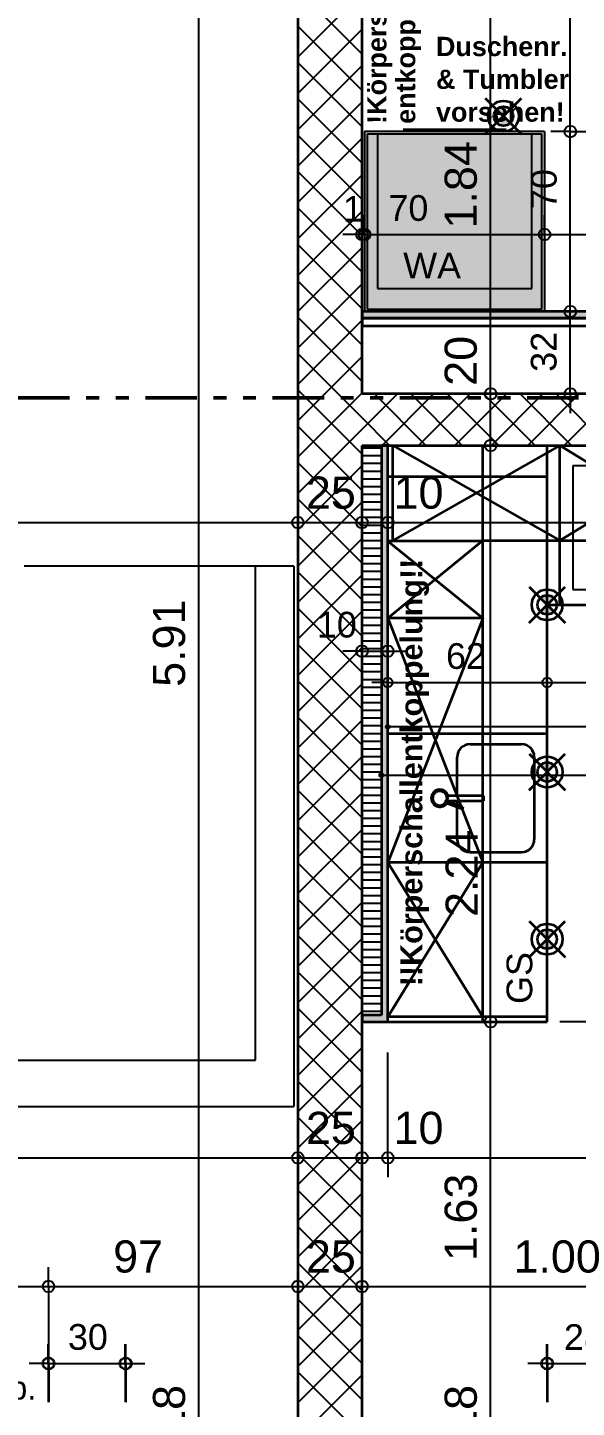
# Model space of a CAD drawing. Header units: centimetres. Extents: x 0.3 to 84.3, y 0.3 to 59.7.
# Drawn here: x 44.81 to 49.08, y 16.73 to 27.46 of the extents above; entities that cross this region are included whole.
import ezdxf

# ---------------------------------------------------------------- set-up
doc = ezdxf.new("R2010")
doc.units = ezdxf.units.CM
for name, pattern in [('AUSGEZOGEN', [0]), ('LINIE_23', [0.79, 0.4, -0.13, 0, -0.13, 0, -0.13]), ('RAND', [44.45, 12.7, -6.35, 12.7, -6.35, 0, -6.35]), ('VERDECKT', [9.525, 6.35, -3.175])]:
    doc.linetypes.add(name, pattern=pattern)
for name, color, linetype, lineweight in [('Bauachsen grob', 7, 'RAND', 25), ('Detailmasse', 7, 'AUSGEZOGEN', 25), ('Kueche', 7, 'AUSGEZOGEN', 25), ('Leichtbauwaende', 7, 'AUSGEZOGEN', 35), ('Text Werkplan Ausfuehrung', 7, 'AUSGEZOGEN', 50), ('Vorhangbrett', 7, 'AUSGEZOGEN', 25), ('Wand Beton bewehrt', 7, 'AUSGEZOGEN', 35), ('Waschmaschinensockel', 240, 'AUSGEZOGEN', 25), ('Werkplan- Ausfuehrungsmasse', 7, 'AUSGEZOGEN', 25)]:
    doc.layers.add(name, color=color, linetype=linetype, lineweight=lineweight)
for name, color, linetype, lineweight, true_color in [('Elektro Apparate', 7, 'AUSGEZOGEN', 35, 0x656565), ('Moebel', 7, 'AUSGEZOGEN', 25, 0xababab), ('Sanitaer Apparate', 7, 'AUSGEZOGEN', 35, 0x656565), ('Sanitaer Text', 7, 'AUSGEZOGEN', 35, 0x656565), ('Sanitaer Vermassung', 7, 'AUSGEZOGEN', 35, 0x656565)]:
    doc.layers.add(name, color=color, linetype=linetype, lineweight=lineweight, true_color=true_color)
doc.styles.add('ARIAL', font='ARIAL.TTF')

msp = doc.modelspace()

# ---------------------------------------------------------------- hatches: boundary and pattern name
at = {"layer": 'Elektro Apparate', "linetype": 'AUSGEZOGEN', "lineweight": 35}
h = msp.add_hatch(color=40, dxfattribs=at)
h.paths.add_polyline_path([(48.563, 26.721), (48.51, 26.774), (48.457, 26.721), (48.463, 26.715), (48.493, 26.701), (48.527, 26.701), (48.557, 26.715)])
h.paths.add_polyline_path([(48.457, 26.827), (48.51, 26.774), (48.563, 26.827), (48.557, 26.833), (48.527, 26.847), (48.493, 26.847), (48.463, 26.833)])
h = msp.add_hatch(color=40, dxfattribs=at)
h.paths.add_polyline_path([(48.903, 22.921), (48.85, 22.974), (48.797, 22.921), (48.803, 22.915), (48.833, 22.901), (48.867, 22.901), (48.897, 22.915)])
h.paths.add_polyline_path([(48.797, 23.027), (48.85, 22.974), (48.903, 23.027), (48.897, 23.033), (48.867, 23.047), (48.833, 23.047), (48.803, 23.033)])
h = msp.add_hatch(color=40, dxfattribs=at)
h.paths.add_polyline_path([(48.903, 21.621), (48.85, 21.674), (48.797, 21.621), (48.803, 21.615), (48.833, 21.601), (48.867, 21.601), (48.897, 21.615)])
h.paths.add_polyline_path([(48.797, 21.727), (48.85, 21.674), (48.903, 21.727), (48.897, 21.733), (48.867, 21.747), (48.833, 21.747), (48.803, 21.733)])
h = msp.add_hatch(color=40, dxfattribs=at)
h.paths.add_polyline_path([(48.903, 20.321), (48.85, 20.374), (48.797, 20.321), (48.803, 20.315), (48.833, 20.301), (48.867, 20.301), (48.897, 20.315)])
h.paths.add_polyline_path([(48.797, 20.427), (48.85, 20.374), (48.903, 20.427), (48.897, 20.433), (48.867, 20.447), (48.833, 20.447), (48.803, 20.433)])
at = {"layer": 'Leichtbauwaende', "linetype": 'AUSGEZOGEN', "lineweight": 25, "true_color": 0xababab}
msp.add_hatch(color=253, dxfattribs=at).paths.add_polyline_path([(47.41, 25.204), (51.82, 25.204), (51.82, 25.254), (47.41, 25.254)])
at = {"layer": 'Leichtbauwaende', "linetype": 'AUSGEZOGEN', "lineweight": 25, "true_color": 0xc7c7c7}
for points in [[(47.61, 19.782), (47.61, 24.214), (47.56, 24.214), (47.56, 19.782)], [(47.61, 19.782), (47.41, 19.782), (47.41, 19.732), (47.61, 19.732)]]:
    msp.add_hatch(color=9, dxfattribs=at).paths.add_polyline_path(points)
at = {"layer": 'Text Werkplan Ausfuehrung', "linetype": 'AUSGEZOGEN', "lineweight": 25}
for points in [[(47.597, 22.018), (47.597, 22.033), (47.595, 22.025)], [(47.602, 22.013), (47.602, 22.038), (47.597, 22.033)], [(47.602, 22.013), (47.597, 22.033), (47.597, 22.018)], [(47.61, 22.01), (47.61, 22.04), (47.602, 22.038)], [(47.61, 22.01), (47.602, 22.038), (47.602, 22.013)], [(47.617, 22.013), (47.617, 22.038), (47.61, 22.04)], [(47.617, 22.013), (47.61, 22.04), (47.61, 22.01)], [(47.623, 22.018), (47.623, 22.033), (47.617, 22.038)], [(47.623, 22.018), (47.617, 22.038), (47.617, 22.013)], [(47.623, 22.033), (47.623, 22.018), (47.625, 22.025)], [(47.547, 21.642), (47.547, 21.657), (47.545, 21.649)], [(47.547, 21.657), (47.552, 21.637), (47.552, 21.662)], [(47.547, 21.657), (47.547, 21.642), (47.552, 21.637)], [(47.552, 21.662), (47.56, 21.634), (47.56, 21.664)], [(47.552, 21.662), (47.552, 21.637), (47.56, 21.634)], [(47.56, 21.664), (47.56, 21.634), (47.567, 21.637)], [(47.56, 21.664), (47.567, 21.637), (47.567, 21.662)], [(47.567, 21.662), (47.567, 21.637), (47.573, 21.642)], [(47.567, 21.662), (47.573, 21.642), (47.573, 21.657)], [(47.573, 21.657), (47.573, 21.642), (47.575, 21.649)]]:
    msp.add_hatch(color=7, dxfattribs=at).paths.add_polyline_path(points)
at = {"layer": 'Waschmaschinensockel', "linetype": 'AUSGEZOGEN', "lineweight": 25, "true_color": 0xffecec}
msp.add_hatch(color=7, dxfattribs=at).paths.add_polyline_path([(47.43, 26.654), (47.43, 25.254), (48.83, 25.254), (48.83, 26.654)])

# ---------------------------------------------------------------- linework, layer by layer
at = {"layer": 'Bauachsen grob', "color": 32, "linetype": 'LINIE_23', "lineweight": 50, "true_color": 0xc36e14}
msp.add_line((21.964, 24.584), (72.416, 24.584), dxfattribs=at)
at = {"layer": 'Detailmasse', "color": 240, "linetype": 'AUSGEZOGEN', "lineweight": 25}
for p, q in [((47.41, 22.614), (47.41, 22.764)), ((47.61, 22.614), (47.61, 22.764)), ((47.41, 22.614), (47.26, 22.614)), ((47.41, 22.614), (47.41, 22.464)), ((47.41, 22.614), (47.41, 22.614)), ((47.41, 22.614), (47.61, 22.614)), ((47.61, 22.614), (47.61, 22.464)), ((47.61, 22.614), (47.61, 22.614)), ((47.61, 22.614), (47.76, 22.614))]:
    msp.add_line(p, q, dxfattribs=at)
for centre in [(47.41, 22.614), (47.61, 22.614)]:
    msp.add_circle(centre, 0.045, dxfattribs=at)
at = {"layer": 'Elektro Apparate', "color": 40, "linetype": 'AUSGEZOGEN', "lineweight": 35}
for p, q in [((48.369, 26.915), (48.651, 26.633)), ((48.369, 26.633), (48.651, 26.915)), ((48.709, 23.115), (48.991, 22.833)), ((48.709, 22.833), (48.991, 23.115)), ((48.709, 21.815), (48.991, 21.533)), ((48.709, 21.533), (48.991, 21.815)), ((48.709, 20.515), (48.991, 20.233)), ((48.709, 20.233), (48.991, 20.515))]:
    msp.add_line(p, q, dxfattribs=at)
for centre, radius in [((48.51, 26.774), 0.12), ((48.51, 26.774), 0.075), ((48.85, 22.974), 0.12), ((48.85, 22.974), 0.075), ((48.85, 21.674), 0.12), ((48.85, 21.674), 0.075), ((48.85, 20.374), 0.12), ((48.85, 20.374), 0.075)]:
    msp.add_circle(centre, radius, dxfattribs=at)
at = {"layer": 'Kueche', "color": 7, "linetype": 'RAND', "lineweight": 35}
for p, q in [((47.65, 23.474), (47.65, 24.214)), ((47.65, 24.214), (48.95, 23.474)), ((48.95, 24.214), (47.65, 23.474)), ((48.35, 19.732), (48.35, 24.214)), ((48.95, 23.474), (48.95, 24.214)), ((50.15, 24.214), (48.95, 23.474)), ((48.95, 24.214), (50.15, 23.474)), ((48.35, 23.474), (47.61, 22.87)), ((48.35, 23.47), (47.61, 23.47)), ((47.61, 23.47), (48.35, 22.87)), ((48.35, 23.474), (50.95, 23.474)), ((48.35, 22.87), (47.61, 22.87)), ((48.35, 22.87), (47.61, 20.97)), ((47.61, 22.87), (48.35, 20.97)), ((48.35, 20.97), (47.61, 20.97)), ((48.35, 20.97), (47.61, 19.77)), ((48.35, 19.77), (47.61, 20.97)), ((48.35, 19.77), (47.61, 19.77)), ((47.61, 19.732), (48.35, 19.732))]:
    msp.add_line(p, q, dxfattribs=at)
at = {"layer": 'Kueche', "color": 7, "linetype": 'VERDECKT', "lineweight": 35}
for p, q in [((48.85, 22.974), (48.85, 24.214)), ((48.95, 22.974), (48.95, 24.214)), ((48.85, 23.97), (47.61, 23.97)), ((48.85, 21.97), (47.61, 21.97)), ((48.85, 20.97), (47.61, 20.97)), ((48.85, 19.77), (47.61, 19.77))]:
    msp.add_line(p, q, dxfattribs=at)
at = {"layer": 'Kueche', "color": 7, "linetype": 'AUSGEZOGEN', "lineweight": 25}
for p, q in [((49.05, 24.054), (49.05, 23.094)), ((50.05, 24.054), (49.05, 24.054)), ((49.05, 23.094), (50.05, 23.094))]:
    msp.add_line(p, q, dxfattribs=at)
at = {"layer": 'Kueche', "color": 7, "linetype": 'AUSGEZOGEN', "lineweight": 35}
for p, q in [((48.85, 19.732), (48.85, 22.974)), ((48.85, 22.974), (53.426, 22.974)), ((48.25, 21.89), (48.65, 21.89)), ((48.15, 21.79), (48.15, 21.79)), ((48.15, 21.49), (48.15, 21.79)), ((48.75, 21.79), (48.75, 21.15)), ((48.357, 21.49), (48.073, 21.49)), ((48.073, 21.49), (48.074, 21.487)), ((48.357, 21.45), (48.357, 21.49)), ((48.057, 21.434), (48.065, 21.452)), ((48.189, 21.386), (48.057, 21.434)), ((48.065, 21.452), (48.195, 21.404)), ((48.074, 21.453), (48.073, 21.45)), ((48.073, 21.45), (48.357, 21.45)), ((48.073, 21.449), (48.074, 21.45)), ((48.15, 21.421), (48.15, 21.45)), ((48.15, 21.15), (48.15, 21.4)), ((48.195, 21.404), (48.189, 21.386)), ((48.25, 21.05), (48.65, 21.05)), ((47.61, 19.732), (48.85, 19.732))]:
    msp.add_line(p, q, dxfattribs=at)
for centre, radius, start, end in [((48.25, 21.79), 0.1, 89.9999, 179.9999), ((48.65, 21.79), 0.1, 360, 89.9999), ((48.015, 21.47), 0.067, 17.3555, 322.6445), ((48.015, 21.47), 0.0564, 340, 319.236), ((48.029, 21.47), 0.0476, 338.849, 21.151), ((48.015, 21.47), 0.067, 340, 342.6445), ((48.25, 21.15), 0.1, 179.9999, 269.9999), ((48.65, 21.15), 0.1, 270, 360)]:
    msp.add_arc(centre, radius, start, end, dxfattribs=at)
at = {"layer": 'Leichtbauwaende', "color": 7, "linetype": 'AUSGEZOGEN', "lineweight": 35}
for p, q in [((51.82, 25.254), (47.41, 25.254)), ((47.41, 25.254), (47.41, 25.204)), ((51.82, 25.204), (47.41, 25.204)), ((47.41, 25.204), (47.41, 25.144)), ((47.41, 25.204), (51.82, 25.204)), ((47.41, 25.144), (51.82, 25.144)), ((47.61, 24.214), (47.56, 24.214)), ((47.56, 24.214), (47.56, 23.093)), ((47.61, 19.782), (47.61, 24.214)), ((47.56, 23.093), (47.56, 19.782)), ((47.412, 19.782), (47.41, 19.782)), ((47.41, 19.782), (47.41, 19.732)), ((47.56, 19.782), (47.412, 19.782)), ((47.61, 19.732), (47.61, 19.782)), ((47.41, 19.732), (47.61, 19.732))]:
    msp.add_line(p, q, dxfattribs=at)
at = {"layer": 'Leichtbauwaende', "color": 7, "linetype": 'AUSGEZOGEN', "lineweight": 25}
for p, q in [((47.56, 24.214), (47.41, 24.214)), ((47.41, 24.214), (47.41, 19.782)), ((47.56, 24.192), (47.41, 24.192)), ((47.56, 23.093), (47.56, 24.214)), ((47.56, 24.132), (47.41, 24.132)), ((47.56, 24.072), (47.41, 24.072)), ((47.56, 24.012), (47.41, 24.012)), ((47.56, 23.952), (47.41, 23.952)), ((47.56, 23.892), (47.41, 23.892)), ((47.56, 23.832), (47.41, 23.832)), ((47.56, 23.772), (47.41, 23.772)), ((47.56, 23.712), (47.41, 23.712)), ((47.56, 23.652), (47.41, 23.652)), ((47.56, 23.592), (47.41, 23.592)), ((47.56, 23.532), (47.41, 23.532)), ((47.56, 23.472), (47.41, 23.472)), ((47.56, 23.412), (47.41, 23.412)), ((47.56, 23.352), (47.41, 23.352)), ((47.56, 23.292), (47.41, 23.292)), ((47.56, 23.232), (47.41, 23.232)), ((47.56, 23.172), (47.41, 23.172)), ((47.56, 23.112), (47.41, 23.112)), ((47.56, 19.782), (47.56, 23.093)), ((47.56, 23.052), (47.41, 23.052)), ((47.56, 22.992), (47.41, 22.992)), ((47.56, 22.932), (47.41, 22.932)), ((47.56, 22.872), (47.41, 22.872)), ((47.56, 22.812), (47.41, 22.812)), ((47.56, 22.752), (47.41, 22.752)), ((47.56, 22.692), (47.41, 22.692)), ((47.56, 22.632), (47.41, 22.632)), ((47.56, 22.572), (47.41, 22.572)), ((47.56, 22.512), (47.41, 22.512)), ((47.56, 22.452), (47.41, 22.452)), ((47.56, 22.392), (47.41, 22.392)), ((47.56, 22.332), (47.41, 22.332)), ((47.56, 22.272), (47.41, 22.272)), ((47.56, 19.812), (47.41, 19.812)), ((47.41, 19.782), (47.412, 19.782)), ((47.412, 19.782), (47.56, 19.782))]:
    msp.add_line(p, q, dxfattribs=at)
for points in [[(47.56, 22.212), (47.56, 22.212), (47.41, 22.212)], [(47.56, 22.152), (47.56, 22.152), (47.41, 22.152)], [(47.56, 22.092), (47.56, 22.092), (47.41, 22.092)], [(47.56, 22.032), (47.56, 22.032), (47.41, 22.032)], [(47.56, 21.972), (47.56, 21.972), (47.41, 21.972)], [(47.56, 21.912), (47.56, 21.912), (47.41, 21.912)], [(47.56, 21.852), (47.56, 21.852), (47.41, 21.852)], [(47.56, 21.792), (47.56, 21.792), (47.41, 21.792)], [(47.56, 21.732), (47.56, 21.732), (47.41, 21.732)], [(47.56, 21.672), (47.56, 21.672), (47.41, 21.672)], [(47.56, 21.612), (47.56, 21.612), (47.41, 21.612)], [(47.56, 21.552), (47.56, 21.552), (47.41, 21.552)], [(47.56, 21.492), (47.56, 21.492), (47.41, 21.492)], [(47.56, 21.432), (47.56, 21.432), (47.41, 21.432)], [(47.56, 21.372), (47.56, 21.372), (47.41, 21.372)], [(47.56, 21.312), (47.56, 21.312), (47.41, 21.312)], [(47.56, 21.252), (47.56, 21.252), (47.41, 21.252)], [(47.56, 21.192), (47.56, 21.192), (47.41, 21.192)], [(47.56, 21.132), (47.56, 21.132), (47.41, 21.132)], [(47.56, 21.072), (47.56, 21.072), (47.41, 21.072)], [(47.56, 21.012), (47.56, 21.012), (47.41, 21.012)], [(47.56, 20.952), (47.56, 20.952), (47.41, 20.952)], [(47.56, 20.892), (47.56, 20.892), (47.41, 20.892)], [(47.56, 20.832), (47.56, 20.832), (47.41, 20.832)], [(47.56, 20.772), (47.56, 20.772), (47.41, 20.772)], [(47.56, 20.712), (47.56, 20.712), (47.41, 20.712)], [(47.56, 20.652), (47.56, 20.652), (47.41, 20.652)], [(47.56, 20.592), (47.56, 20.592), (47.41, 20.592)], [(47.56, 20.532), (47.56, 20.532), (47.41, 20.532)], [(47.56, 20.472), (47.56, 20.472), (47.41, 20.472)], [(47.56, 20.412), (47.56, 20.412), (47.41, 20.412)], [(47.56, 20.352), (47.56, 20.352), (47.41, 20.352)], [(47.56, 20.292), (47.56, 20.292), (47.41, 20.292)], [(47.56, 20.232), (47.56, 20.232), (47.41, 20.232)], [(47.56, 20.172), (47.56, 20.172), (47.41, 20.172)], [(47.56, 20.112), (47.56, 20.112), (47.41, 20.112)], [(47.56, 20.052), (47.56, 20.052), (47.41, 20.052)], [(47.56, 19.992), (47.56, 19.992), (47.41, 19.992)], [(47.56, 19.932), (47.56, 19.932), (47.41, 19.932)], [(47.56, 19.872), (47.56, 19.872), (47.41, 19.872)]]:
    msp.add_lwpolyline(points, dxfattribs=at)
at = {"layer": 'Moebel', "color": 253, "linetype": 'AUSGEZOGEN', "lineweight": 25, "true_color": 0xababab}
for p, q in [((46.88, 23.274), (44.78, 23.274)), ((46.58, 19.434), (46.58, 23.274)), ((46.88, 23.274), (46.88, 19.074)), ((40.68, 19.434), (46.58, 19.434)), ((40.38, 19.074), (46.88, 19.074))]:
    msp.add_line(p, q, dxfattribs=at)
at = {"layer": 'Sanitaer Apparate', "color": 7, "linetype": 'AUSGEZOGEN', "lineweight": 25}
for p, q in [((48.73, 26.634), (47.53, 26.634)), ((47.53, 26.634), (47.53, 25.434)), ((47.73, 26.674), (48.53, 26.674)), ((48.73, 25.434), (48.73, 26.634)), ((47.53, 25.434), (48.73, 25.434))]:
    msp.add_line(p, q, dxfattribs=at)
at = {"layer": 'Sanitaer Vermassung', "color": 240, "linetype": 'AUSGEZOGEN', "lineweight": 25}
for p, q in [((49.03, 26.654), (49.03, 28.294)), ((49.03, 26.654), (48.88, 26.654)), ((49.03, 26.654), (49.18, 26.654)), ((49.03, 26.654), (49.03, 26.654)), ((49.03, 25.254), (49.03, 26.654)), ((47.41, 25.854), (47.41, 26.004)), ((47.43, 25.854), (47.43, 26.004)), ((48.83, 25.854), (48.83, 26.004)), ((47.41, 25.854), (47.26, 25.854)), ((47.41, 25.854), (47.41, 25.704)), ((47.41, 25.854), (47.41, 25.854)), ((47.41, 25.854), (47.43, 25.854)), ((47.43, 25.854), (47.43, 25.704)), ((47.43, 25.854), (47.43, 25.854)), ((47.43, 25.854), (48.83, 25.854)), ((48.83, 25.854), (48.83, 25.704)), ((48.83, 25.854), (48.83, 25.854)), ((48.83, 25.854), (49.72, 25.854)), ((49.03, 25.254), (48.88, 25.254)), ((49.03, 25.254), (49.18, 25.254)), ((49.03, 25.254), (49.03, 25.254)), ((49.03, 24.614), (49.03, 25.254)), ((49.03, 24.614), (48.88, 24.614)), ((49.03, 24.614), (49.18, 24.614)), ((49.03, 24.614), (49.03, 24.614)), ((49.03, 24.614), (49.03, 24.464))]:
    msp.add_line(p, q, dxfattribs=at)
for centre in [(49.03, 26.654), (47.41, 25.854), (47.43, 25.854), (48.83, 25.854), (49.03, 25.254), (49.03, 24.614)]:
    msp.add_circle(centre, 0.045, dxfattribs=at)
at = {"layer": 'Text Werkplan Ausfuehrung', "color": 7, "linetype": 'AUSGEZOGEN', "lineweight": 25}
for p, q in [((47.595, 22.025), (47.595, 22.025)), ((47.61, 22.04), (47.61, 22.04)), ((54.272, 22.025), (47.61, 22.025)), ((47.61, 22.01), (47.61, 22.01)), ((47.625, 22.025), (47.625, 22.025)), ((47.545, 21.649), (47.545, 21.649)), ((47.56, 21.664), (47.56, 21.664)), ((47.56, 21.649), (51.92, 21.649)), ((47.56, 21.634), (47.56, 21.634)), ((47.575, 21.649), (47.575, 21.649))]:
    msp.add_line(p, q, dxfattribs=at)
for centre in [(47.61, 22.025), (47.56, 21.649)]:
    msp.add_circle(centre, 0.015, dxfattribs=at)
at = {"layer": 'Vorhangbrett', "color": 191, "linetype": 'AUSGEZOGEN', "lineweight": 35, "true_color": 0xbe96ea}
for p, q in [((44.97, 17.074), (44.97, 17.224)), ((45.57, 17.074), (45.57, 17.224)), ((48.85, 17.074), (48.85, 17.224)), ((44.97, 17.074), (44.97, 16.924)), ((44.97, 17.074), (44.97, 16.774)), ((45.57, 17.074), (45.57, 16.924)), ((45.57, 17.074), (45.57, 16.774)), ((48.85, 17.074), (48.85, 16.924)), ((48.85, 17.074), (48.85, 16.774))]:
    msp.add_line(p, q, dxfattribs=at)
at = {"layer": 'Vorhangbrett', "color": 191, "linetype": 'AUSGEZOGEN', "lineweight": 25, "true_color": 0xbe96ea}
for p, q in [((44.97, 17.074), (44.82, 17.074)), ((44.97, 17.074), (45.57, 17.074)), ((45.57, 17.074), (45.72, 17.074)), ((48.85, 17.074), (48.7, 17.074)), ((48.85, 17.074), (49.41, 17.074))]:
    msp.add_line(p, q, dxfattribs=at)
at = {"layer": 'Vorhangbrett', "color": 191, "linetype": 'AUSGEZOGEN', "lineweight": 35, "true_color": 0xbe96ea}
for centre in [(44.97, 17.074), (45.57, 17.074), (48.85, 17.074)]:
    msp.add_circle(centre, 0.045, dxfattribs=at)
at = {"layer": 'Wand Beton bewehrt', "color": 7, "linetype": 'AUSGEZOGEN', "lineweight": 35}
for p, q in [((46.91, 28.294), (46.91, 16.474)), ((47.41, 25.254), (47.41, 28.294)), ((47.41, 25.204), (47.41, 25.254)), ((47.41, 25.144), (47.41, 25.204)), ((47.41, 24.614), (47.41, 25.144)), ((51.82, 24.614), (47.41, 24.614)), ((47.41, 24.214), (47.56, 24.214)), ((47.41, 19.782), (47.41, 24.214)), ((47.56, 24.214), (47.61, 24.214)), ((47.61, 24.214), (53.406, 24.214)), ((47.41, 19.732), (47.41, 19.782)), ((47.41, 16.474), (47.41, 19.732))]:
    msp.add_line(p, q, dxfattribs=at)
at = {"layer": 'Wand Beton bewehrt', "color": 7, "linetype": 'AUSGEZOGEN', "lineweight": 25}
for p, q in [((46.91, 27.757), (47.41, 27.257)), ((46.91, 27.234), (47.41, 27.734)), ((46.91, 27.474), (47.41, 26.974)), ((46.91, 26.951), (47.41, 27.451)), ((46.91, 27.191), (47.41, 26.691)), ((46.91, 26.668), (47.41, 27.168)), ((46.91, 26.908), (47.41, 26.408)), ((46.91, 26.385), (47.41, 26.885)), ((46.91, 26.625), (47.41, 26.125)), ((46.91, 26.102), (47.41, 26.602)), ((46.91, 26.343), (47.41, 25.843)), ((46.91, 25.819), (47.41, 26.319)), ((46.91, 26.06), (47.41, 25.56)), ((46.91, 25.536), (47.41, 26.036)), ((46.91, 25.777), (47.41, 25.277)), ((46.91, 25.254), (47.41, 25.754)), ((46.91, 25.494), (47.41, 24.994)), ((46.91, 24.971), (47.41, 25.471)), ((46.91, 25.211), (47.41, 24.711)), ((46.91, 24.688), (47.41, 25.188)), ((46.91, 24.928), (47.41, 24.428)), ((46.91, 24.405), (47.41, 24.905)), ((46.91, 24.645), (47.41, 24.145)), ((46.91, 24.122), (47.41, 24.622)), ((47.41, 24.339), (47.685, 24.614)), ((47.907, 24.214), (47.507, 24.614)), ((47.567, 24.214), (47.967, 24.614)), ((48.19, 24.214), (47.79, 24.614)), ((47.85, 24.214), (48.25, 24.614)), ((48.473, 24.214), (48.073, 24.614)), ((48.133, 24.214), (48.533, 24.614)), ((48.756, 24.214), (48.356, 24.614)), ((48.416, 24.214), (48.816, 24.614)), ((49.039, 24.214), (48.639, 24.614)), ((48.699, 24.214), (49.099, 24.614)), ((49.321, 24.214), (48.921, 24.614)), ((48.982, 24.214), (49.382, 24.614)), ((46.91, 24.363), (47.41, 23.863)), ((47.624, 24.214), (47.41, 24.428)), ((46.91, 23.839), (47.41, 24.339)), ((46.91, 24.08), (47.41, 23.58)), ((46.91, 23.557), (47.41, 24.057)), ((46.91, 23.797), (47.41, 23.297)), ((46.91, 23.274), (47.41, 23.774)), ((46.91, 23.514), (47.41, 23.014)), ((46.91, 22.991), (47.41, 23.491)), ((46.91, 23.231), (47.41, 22.731)), ((46.91, 22.708), (47.41, 23.208)), ((46.91, 22.948), (47.41, 22.448)), ((46.91, 22.425), (47.41, 22.925)), ((46.91, 22.666), (47.41, 22.166)), ((46.91, 22.142), (47.41, 22.642)), ((46.91, 22.383), (47.41, 21.883)), ((46.91, 21.86), (47.41, 22.36)), ((46.91, 22.1), (47.41, 21.6)), ((46.91, 21.577), (47.41, 22.077)), ((46.91, 21.817), (47.41, 21.317)), ((46.91, 21.294), (47.41, 21.794)), ((46.91, 21.534), (47.41, 21.034)), ((46.91, 21.011), (47.41, 21.511)), ((46.91, 21.251), (47.41, 20.751)), ((46.91, 20.728), (47.41, 21.228)), ((46.91, 20.969), (47.41, 20.469)), ((46.91, 20.445), (47.41, 20.945)), ((46.91, 20.686), (47.41, 20.186)), ((46.91, 20.162), (47.41, 20.662)), ((46.91, 20.403), (47.41, 19.903)), ((46.91, 19.88), (47.41, 20.38)), ((46.91, 20.12), (47.41, 19.62)), ((46.91, 19.597), (47.41, 20.097)), ((46.91, 19.837), (47.41, 19.337)), ((46.91, 19.314), (47.41, 19.814)), ((46.91, 19.554), (47.41, 19.054)), ((46.91, 19.031), (47.41, 19.531)), ((46.91, 19.271), (47.41, 18.771)), ((46.91, 18.748), (47.41, 19.248)), ((46.91, 18.989), (47.41, 18.489)), ((46.91, 18.465), (47.41, 18.965)), ((46.91, 18.706), (47.41, 18.206)), ((46.91, 18.183), (47.41, 18.683)), ((46.91, 18.423), (47.41, 17.923)), ((46.91, 17.9), (47.41, 18.4)), ((46.91, 18.14), (47.41, 17.64)), ((46.91, 17.617), (47.41, 18.117)), ((46.91, 17.857), (47.41, 17.357)), ((46.91, 17.334), (47.41, 17.834)), ((46.91, 17.574), (47.41, 17.074)), ((46.91, 17.051), (47.41, 17.551)), ((46.91, 17.292), (47.41, 16.792)), ((46.91, 16.768), (47.41, 17.268)), ((46.91, 17.009), (47.41, 16.509)), ((46.91, 16.486), (47.41, 16.986))]:
    msp.add_line(p, q, dxfattribs=at)
at = {"layer": 'Waschmaschinensockel', "color": 240, "linetype": 'AUSGEZOGEN', "lineweight": 25}
for p, q in [((48.83, 26.654), (47.43, 26.654)), ((47.43, 26.654), (47.43, 25.254)), ((47.45, 26.634), (47.45, 25.274)), ((48.81, 26.634), (47.45, 26.634)), ((48.81, 25.274), (48.81, 26.634)), ((48.83, 26.654), (48.83, 25.254)), ((48.83, 25.254), (47.43, 25.254)), ((47.45, 25.274), (48.81, 25.274))]:
    msp.add_line(p, q, dxfattribs=at)
at = {"layer": 'Werkplan- Ausfuehrungsmasse', "color": 7, "linetype": 'AUSGEZOGEN', "lineweight": 25}
for p, q in [((46.14, 16.474), (46.14, 28.294)), ((48.41, 24.614), (48.41, 28.294)), ((48.41, 24.614), (48.26, 24.614)), ((48.41, 24.614), (48.56, 24.614)), ((48.41, 24.614), (48.41, 24.614)), ((48.41, 24.214), (48.41, 24.614)), ((48.41, 24.214), (48.26, 24.214)), ((48.41, 24.214), (48.56, 24.214)), ((48.41, 24.214), (48.41, 24.214)), ((48.41, 19.732), (48.41, 24.214)), ((46.91, 23.614), (46.91, 23.764)), ((47.41, 23.614), (47.41, 23.764)), ((47.61, 23.614), (47.61, 23.764)), ((46.91, 23.614), (46.91, 23.464)), ((46.91, 23.614), (46.91, 23.614)), ((46.91, 23.614), (47.41, 23.614)), ((47.41, 23.614), (47.41, 23.464)), ((47.41, 23.614), (47.41, 23.614)), ((47.41, 23.614), (47.61, 23.614)), ((47.61, 23.614), (47.61, 23.464)), ((47.61, 23.614), (47.61, 23.614)), ((47.61, 23.614), (53.406, 23.614)), ((48.41, 19.732), (48.26, 19.732)), ((48.41, 19.732), (48.56, 19.732)), ((48.41, 19.732), (48.41, 19.732)), ((48.41, 16.474), (48.41, 19.732)), ((46.91, 18.674), (46.91, 18.824)), ((47.41, 18.674), (47.41, 18.824)), ((47.61, 18.674), (47.61, 18.824)), ((32.02, 18.674), (46.91, 18.674)), ((46.91, 18.674), (46.91, 18.524)), ((46.91, 18.674), (46.91, 18.674)), ((46.91, 18.674), (47.41, 18.674)), ((47.41, 18.674), (47.41, 18.524)), ((47.41, 18.674), (47.41, 18.674)), ((47.41, 18.674), (47.61, 18.674)), ((47.61, 18.674), (47.61, 18.524)), ((47.61, 18.674), (62.37, 18.674)), ((44.97, 17.674), (44.97, 17.824)), ((46.91, 17.674), (46.91, 17.824)), ((47.41, 17.674), (47.41, 17.824)), ((38.38, 17.674), (44.97, 17.674)), ((44.97, 17.674), (44.97, 17.524)), ((44.97, 17.674), (46.91, 17.674)), ((46.91, 17.674), (46.91, 17.524)), ((46.91, 17.674), (46.91, 17.674)), ((46.91, 17.674), (47.41, 17.674)), ((47.41, 17.674), (47.41, 17.524)), ((47.41, 17.674), (47.41, 17.674)), ((47.41, 17.674), (49.41, 17.674))]:
    msp.add_line(p, q, dxfattribs=at)
at = {"layer": 'Werkplan- Ausfuehrungsmasse', "color": 253, "linetype": 'AUSGEZOGEN', "lineweight": 25, "true_color": 0xa0a0a0}
for p, q in [((47.61, 22.37), (47.61, 22.495)), ((48.85, 22.37), (48.85, 22.495)), ((47.61, 22.37), (47.485, 22.37)), ((47.61, 22.37), (47.61, 22.245)), ((47.61, 22.37), (47.61, 22.37)), ((48.85, 22.37), (48.85, 22.245)), ((48.85, 22.37), (48.85, 22.37)), ((48.85, 22.37), (53.426, 22.37)), ((49.39, 19.732), (48.95, 19.732))]:
    msp.add_line(p, q, dxfattribs=at)
at = {"layer": 'Werkplan- Ausfuehrungsmasse', "color": 7, "linetype": 'AUSGEZOGEN', "lineweight": 25}
for points in [[(32.01, 23.614), (35.175, 23.614), (35.175, 23.614), (46.91, 23.614)], [(47.61, 18.674), (47.61, 18.736), (47.61, 18.736), (47.61, 18.736), (47.61, 18.736), (47.61, 18.736), (47.61, 18.736), (47.61, 18.745), (47.61, 18.745), (47.61, 19.494)], [(44.97, 17.674), (44.97, 17.507), (44.97, 17.507), (44.97, 17.435), (44.97, 17.435), (44.97, 16.874)]]:
    msp.add_lwpolyline(points, dxfattribs=at)
at = {"layer": 'Werkplan- Ausfuehrungsmasse', "color": 253, "linetype": 'AUSGEZOGEN', "lineweight": 25, "true_color": 0xa0a0a0}
msp.add_lwpolyline([(47.61, 22.37), (47.77, 22.37), (47.77, 22.37), (48.85, 22.37)], dxfattribs=at)
at = {"layer": 'Werkplan- Ausfuehrungsmasse', "color": 7, "linetype": 'AUSGEZOGEN', "lineweight": 25}
for centre in [(48.41, 24.614), (48.41, 24.214), (46.91, 23.614), (47.41, 23.614), (47.61, 23.614), (48.41, 19.732), (46.91, 18.674), (47.41, 18.674), (47.61, 18.674), (44.97, 17.674), (46.91, 17.674), (47.41, 17.674)]:
    msp.add_circle(centre, 0.045, dxfattribs=at)
at = {"layer": 'Werkplan- Ausfuehrungsmasse', "color": 253, "linetype": 'AUSGEZOGEN', "lineweight": 25, "true_color": 0xa0a0a0}
for centre in [(47.61, 22.37), (48.85, 22.37)]:
    msp.add_circle(centre, 0.0375, dxfattribs=at)

# ---------------------------------------------------------------- texts
at = {"layer": 'Detailmasse', "color": 240, "linetype": 'AUSGEZOGEN', "lineweight": 35, "insert": (47.058, 22.717), "char_height": 0.2, "width": 0.1, "attachment_point": 7, "style": 'ARIAL'}
msp.add_mtext('10', dxfattribs=at)
at = {"layer": 'Sanitaer Text', "color": 7, "linetype": 'AUSGEZOGEN', "lineweight": 35, "insert": (47.73, 25.512), "char_height": 0.2, "width": 0.1, "attachment_point": 7, "style": 'ARIAL'}
msp.add_mtext('WA', dxfattribs=at)
at = {"layer": 'Sanitaer Vermassung', "color": 240, "linetype": 'AUSGEZOGEN', "lineweight": 35, "char_height": 0.2, "width": 0.1, "attachment_point": 7, "rotation": 90, "style": 'ARIAL'}
for s, insert in [('70', (48.927, 26.052)), ('32', (48.926, 24.786))]:
    msp.add_mtext(s, dxfattribs=dict(at, insert=insert))
at = {"layer": 'Sanitaer Vermassung', "color": 240, "linetype": 'AUSGEZOGEN', "lineweight": 35, "char_height": 0.2, "width": 0.1, "attachment_point": 7, "style": 'ARIAL'}
for s, insert in [('1', (47.261, 25.954)), ('70', (47.615, 25.957))]:
    msp.add_mtext(s, dxfattribs=dict(at, insert=insert))
at = {"layer": 'Text Werkplan Ausfuehrung', "color": 240, "linetype": 'AUSGEZOGEN', "lineweight": 25, "char_height": 0.15, "width": 0.075, "attachment_point": 7, "rotation": 90, "style": 'ARIAL'}
for s, insert in [('\\fArial|i0|b1|c0|p0;!Körperschall-', (47.645, 26.714)), ('\\fArial|i0|b1|c0|p0;entkoppelung!', (47.87, 26.714))]:
    msp.add_mtext(s, dxfattribs=dict(at, insert=insert))
at = {"layer": 'Text Werkplan Ausfuehrung', "color": 240, "linetype": 'AUSGEZOGEN', "lineweight": 25, "char_height": 0.15, "width": 0.075, "attachment_point": 7, "style": 'ARIAL'}
for s, insert in [('\\fArial|i0|b1|c0|p0;Duschenr.', (47.985, 27.239)), ('\\fArial|i0|b1|c0|p0;&\\~Tumbler', (47.985, 26.984)), ('\\fArial|i0|b1|c0|p0;vorsehen!', (47.985, 26.729))]:
    msp.add_mtext(s, dxfattribs=dict(at, insert=insert))
at = {"layer": 'Text Werkplan Ausfuehrung', "color": 240, "linetype": 'AUSGEZOGEN', "lineweight": 35, "insert": (47.931, 20.008), "char_height": 0.17, "width": 0.085, "attachment_point": 7, "rotation": 90, "style": 'ARIAL'}
msp.add_mtext('\\fArial|i0|b1|c0|p0;!!Körperschallentkoppelung!!', dxfattribs=at)
at = {"layer": 'Text Werkplan Ausfuehrung', "color": 7, "linetype": 'AUSGEZOGEN', "lineweight": 35, "insert": (48.737, 19.87), "char_height": 0.2, "width": 0.1, "attachment_point": 7, "rotation": 90, "style": 'ARIAL'}
msp.add_mtext('GS', dxfattribs=at)
at = {"layer": 'Vorhangbrett', "color": 191, "linetype": 'AUSGEZOGEN', "lineweight": 35, "true_color": 0xbe96ea, "attachment_point": 7, "style": 'ARIAL'}
for s, insert, char_height, width in [('30', (45.121, 17.178), 0.2, 0.1), ('28', (48.981, 17.177), 0.2, 0.1), ('VS57\\~im\\~Weissp.', (42.96, 16.74), 0.18, 0.09)]:
    msp.add_mtext(s, dxfattribs=dict(at, insert=insert, char_height=char_height, width=width))
at = {"layer": 'Werkplan- Ausfuehrungsmasse', "color": 7, "linetype": 'AUSGEZOGEN', "lineweight": 50, "char_height": 0.25, "width": 0.125, "attachment_point": 7, "rotation": 90, "style": 'ARIAL'}
for s, insert in [('1.84', (48.306, 25.9)), ('20', (48.306, 24.677)), ('5.91', (46.036, 22.336)), ('2.24', (48.31, 20.547)), ('1.63', (48.306, 17.871)), ('18', (46.036, 16.519)), ('18', (48.306, 16.519))]:
    msp.add_mtext(s, dxfattribs=dict(at, insert=insert))
at = {"layer": 'Werkplan- Ausfuehrungsmasse', "color": 7, "linetype": 'AUSGEZOGEN', "lineweight": 50, "char_height": 0.25, "width": 0.125, "attachment_point": 7, "style": 'ARIAL'}
for s, insert in [('25', (46.973, 23.718)), ('10', (47.655, 23.718)), ('25', (46.973, 18.778)), ('10', (47.655, 18.778)), ('97', (45.473, 17.778)), ('25', (46.973, 17.778)), ('1.00', (48.588, 17.778))]:
    msp.add_mtext(s, dxfattribs=dict(at, insert=insert))
at = {"layer": 'Werkplan- Ausfuehrungsmasse', "color": 253, "linetype": 'AUSGEZOGEN', "lineweight": 35, "true_color": 0xa0a0a0, "insert": (48.063, 22.473), "char_height": 0.2, "width": 0.1, "attachment_point": 7, "style": 'ARIAL'}
msp.add_mtext('62', dxfattribs=at)

doc.saveas('drawing.dxf')
